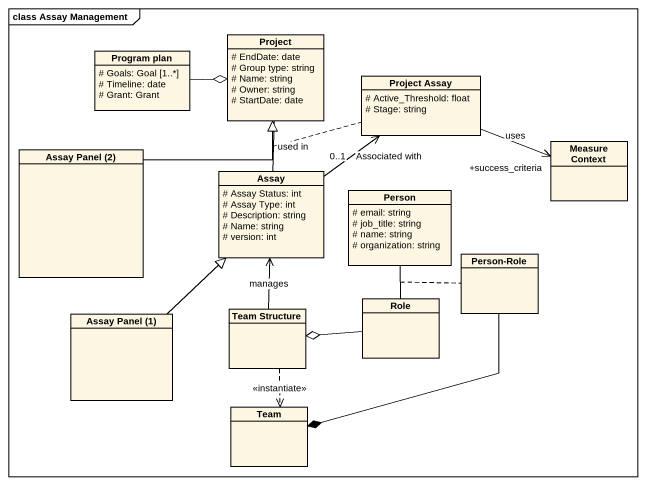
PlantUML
@startuml
mainframe class Assay Management
hide circle
hide empty members
skinparam classAttributeIconSize 0
class "Program plan" as Program_plan {
  # Goals: Goal [1..*]
  # Timeline: date
  # Grant: Grant
}
class Project {
  # EndDate: date
  # Group type: string
  # Name: string
  # Owner: string
  # StartDate: date
}
class "Project Assay" as Project_Assay {
  # Active_Threshold: float
  # Stage: string
}
class "Assay Panel (2)" as Assay_Panel_2
class "Measure Context" as Measure_Context
class Assay {
  # Assay Status: int
  # Assay Type: int
  # Description: string
  # Name: string
  # version: int
}
class "Person" as Person_ {
  # email: string
  # job_title: string
  # name: string
  # organization: string
}
class "Person-Role" as Person_Role
class "Assay Panel (1)" as Assay_Panel_1
class "Team Structure" as Team_Structure
class Role
class Team
Program_plan -right-o Project
Project_Assay -right-> "+success_criteria" Measure_Context : uses
Assay_Panel_2 -up-|> Project
Assay -up- Project : used in
(Assay, Project) .. Project_Assay
Assay "0..1" -up-> Project_Assay : Associated with
Person_Role --* Team
Assay_Panel_1 -up-|> Assay
Team_Structure -up-> Assay : manages
Team_Structure ..> Team : <<instantiate>>
Role -up- Person_
(Role, Person_) .. Person_Role
Role -left-o Team_Structure
@enduml
